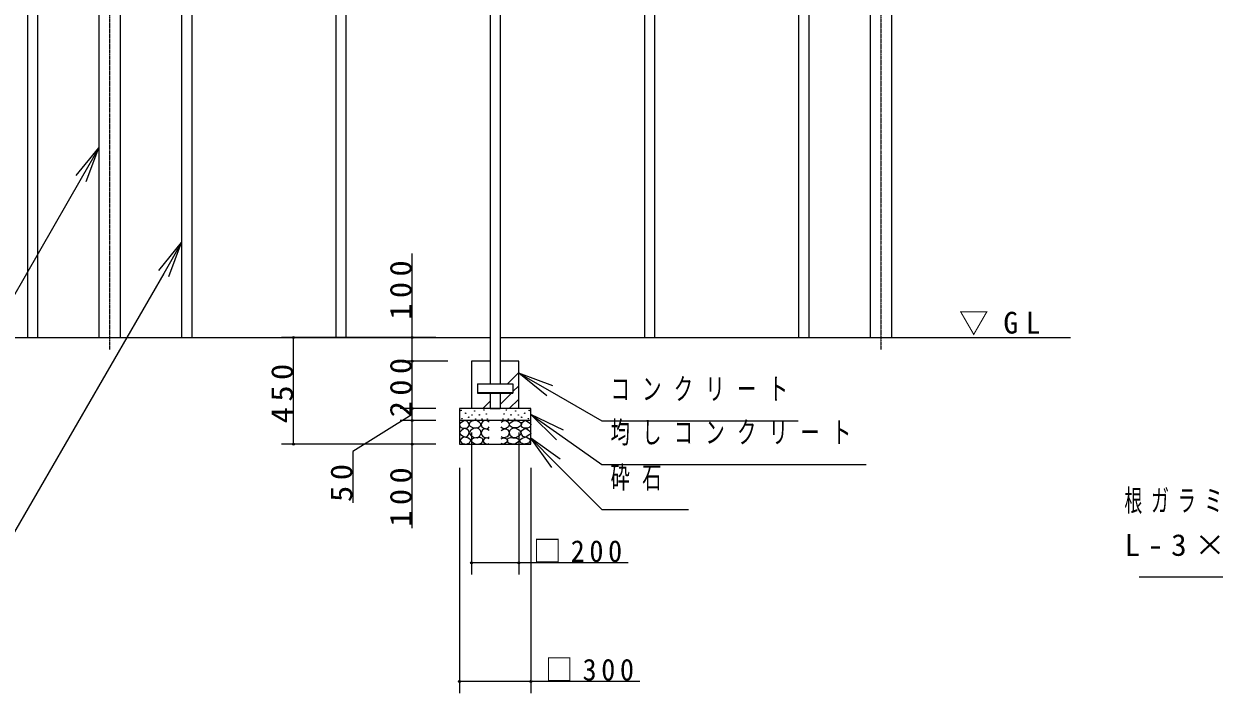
# Model space of a CAD drawing. Units: millimetres at full size. Extents: x -19540 to 57, y -990 to 13350.
# Drawn here: x -14511 to -9495, y 2050 to 4873 of the extents above; entities that cross this region are included whole.
import ezdxf

# ---------------------------------------------------------------- set-up
doc = ezdxf.new("R2010")
doc.units = ezdxf.units.MM
doc.linetypes.add('USER2', pattern=[6, 3, -1, 1, -1])
doc.layers.add('線', color=2, linetype='Continuous', lineweight=25)
doc.layers.add('補助', color=2, linetype='Continuous', lineweight=13)
doc.styles.add('ＭＳ ゴシック', font='')
doc.styles.get('ＭＳ ゴシック').set_extended_font_data('MS Gothic')

# ---------------------------------------------------------------- blocks, each defined once
blk = doc.blocks.new('dimension_origin')
at = {"color": 0, "linetype": 'Continuous', "lineweight": -2}
blk.add_circle((0, 0), 1.25, dxfattribs=at)
blk = doc.blocks.new('open_arrow')
at = {"color": 0, "linetype": 'Continuous', "lineweight": -2}
blk.add_lwpolyline([(7.5, 1.25), (0, 0), (7.5, -1.25)], dxfattribs=at)

msp = doc.modelspace()

# ---------------------------------------------------------------- linework, layer by layer
at = {"layer": '線', "color": 20, "linetype": 'USER2'}
for p, q in [((-14150, 6550.8), (-14150, 3500)), ((-10900, 6550.8), (-10900, 3500))]:
    msp.add_line(p, q, dxfattribs=at)
at = {"layer": '線', "color": 7, "lineweight": 13}
for p, q in [((-14496.35, 6390), (-14496.35, 3550)), ((-14453.65, 6390), (-14453.65, 3550)), ((-13846.35, 6390), (-13846.35, 3550)), ((-13803.65, 6390), (-13803.65, 3550)), ((-13196.35, 6390), (-13196.35, 3550)), ((-13153.65, 6390), (-13153.65, 3550)), ((-12546.35, 6390), (-12546.35, 3355)), ((-12503.65, 6390), (-12503.65, 3355)), ((-11896.35, 6390), (-11896.35, 3550)), ((-11853.65, 6390), (-11853.65, 3550)), ((-11246.35, 6390), (-11246.35, 3550)), ((-11203.65, 6390), (-11203.65, 3550)), ((-14194.55, 6275), (-14194.55, 3550)), ((-14105.45, 6275), (-14105.45, 3550)), ((-10944.55, 6275), (-10944.55, 3550)), ((-10855.45, 6275), (-10855.45, 3550)), ((-17355.45, 3550), (-12546.35, 3550)), ((-12503.65, 3550), (-10100, 3550)), ((-12625, 3450), (-12625, 3250)), ((-12546.35, 3450), (-12625, 3450)), ((-12425, 3450), (-12503.65, 3450)), ((-12425, 3250), (-12425, 3450)), ((-12600, 3355), (-12600, 3315)), ((-12600, 3355), (-12450, 3355)), ((-12600, 3315), (-12450, 3315)), ((-12546.35, 3315), (-12546.35, 3250)), ((-12503.65, 3315), (-12503.65, 3250)), ((-12450, 3355), (-12450, 3315)), ((-12675, 3250), (-12675, 3200)), ((-12375, 3250), (-12675, 3250)), ((-12546.35, 3250), (-12503.65, 3250)), ((-12375, 3200), (-12375, 3250)), ((-12675, 3200), (-12675, 3100)), ((-12375, 3200), (-12675, 3200)), ((-12375, 3100), (-12375, 3200)), ((-12675, 3100), (-12375, 3100))]:
    msp.add_line(p, q, dxfattribs=at)
at = {"layer": '線'}
for p, q in [((-12600, 3318), (-12450, 3318)), ((-12546.35, 3252), (-12503.65, 3252))]:
    msp.add_line(p, q, dxfattribs=at)
for points in [[(-12652.551, 3199.402), (-12659.014, 3196.862), (-12665.225, 3193.382), (-12671.083, 3189.344), (-12674.731, 3183.877), (-12673.719, 3176.294), (-12668.711, 3169.935), (-12661.845, 3167.345), (-12654.136, 3167.084), (-12646.523, 3167.688), (-12640.194, 3170.252), (-12636.442, 3175.538), (-12635.125, 3181.976), (-12635.973, 3187.181), (-12638.927, 3192.115), (-12645.087, 3196.942)], [(-12655.086, 3166.45), (-12660.415, 3163.657), (-12665.859, 3159.479), (-12672.308, 3152.659), (-12674.731, 3145.855), (-12671.103, 3141.027), (-12664.592, 3136.666), (-12657.954, 3132.379), (-12651.284, 3130.329), (-12643.64, 3132.776), (-12637.343, 3139.201), (-12634.236, 3147.478), (-12635.759, 3155.994), (-12643.917, 3163.245)], [(-12613.127, 3199.493), (-12618.032, 3198.876), (-12623.669, 3196.79), (-12631.64, 3191.002), (-12635.292, 3184.086), (-12634.417, 3180.124), (-12630.696, 3175.707), (-12621.205, 3170.934), (-12611.235, 3169.49), (-12603.885, 3169.318), (-12596.369, 3170.842), (-12588.77, 3175.456), (-12585.016, 3181.653), (-12585.986, 3186.306), (-12590.693, 3191.654), (-12601.361, 3197.861)], [(-12625.831, 3135.163), (-12613.242, 3128.307), (-12599.883, 3127.324), (-12589.599, 3134.778), (-12584.747, 3146.515), (-12587.027, 3157.293), (-12593.936, 3165.436), (-12602.761, 3168.869), (-12613.938, 3167.598), (-12627.692, 3159.543), (-12633.669, 3148.678), (-12631.034, 3141.484)], [(-12424.169, 3135.163), (-12436.758, 3128.307), (-12450.117, 3127.324), (-12460.401, 3134.778), (-12465.253, 3146.515), (-12462.973, 3157.293), (-12456.064, 3165.436), (-12447.239, 3168.869), (-12436.062, 3167.598), (-12422.308, 3159.543), (-12416.331, 3148.678), (-12418.966, 3141.484)], [(-12436.873, 3199.493), (-12431.968, 3198.876), (-12426.331, 3196.79), (-12418.36, 3191.002), (-12414.708, 3184.086), (-12415.583, 3180.124), (-12419.304, 3175.707), (-12428.795, 3170.934), (-12438.765, 3169.49), (-12446.115, 3169.318), (-12453.631, 3170.842), (-12461.23, 3175.456), (-12464.984, 3181.653), (-12464.014, 3186.306), (-12459.307, 3191.654), (-12448.639, 3197.861)], [(-12394.914, 3166.45), (-12389.585, 3163.657), (-12384.141, 3159.479), (-12377.692, 3152.659), (-12375.269, 3145.855), (-12378.897, 3141.027), (-12385.408, 3136.666), (-12392.046, 3132.379), (-12398.716, 3130.329), (-12406.36, 3132.776), (-12412.657, 3139.201), (-12415.764, 3147.478), (-12414.241, 3155.994), (-12406.083, 3163.245)], [(-12397.449, 3199.402), (-12390.986, 3196.862), (-12384.775, 3193.382), (-12378.917, 3189.344), (-12375.269, 3183.877), (-12376.281, 3176.294), (-12381.289, 3169.935), (-12388.155, 3167.345), (-12395.864, 3167.084), (-12403.477, 3167.688), (-12409.806, 3170.252), (-12413.558, 3175.538), (-12414.875, 3181.976), (-12414.027, 3187.181), (-12411.073, 3192.115), (-12404.913, 3196.942)], [(-12655.905, 3130.517), (-12667.225, 3124.498), (-12674.036, 3115.683), (-12665.549, 3104.413), (-12647.114, 3100.299), (-12632.761, 3106.41), (-12627.335, 3116.782), (-12638.117, 3125.89)], [(-12598.802, 3126.373), (-12606.337, 3126.999), (-12614.479, 3125.562), (-12623.406, 3121.504), (-12627.723, 3116.102), (-12625.037, 3111.419), (-12619.074, 3106.912), (-12612.595, 3103.068), (-12605.289, 3100.695), (-12593.44, 3100.928), (-12583.124, 3105.02), (-12578.421, 3109.827), (-12576.367, 3115.561), (-12577.427, 3120.709), (-12581.503, 3125.292), (-12589.901, 3127.832)], [(-12451.198, 3126.373), (-12443.663, 3126.999), (-12435.521, 3125.562), (-12426.594, 3121.504), (-12422.277, 3116.102), (-12424.963, 3111.419), (-12430.926, 3106.912), (-12437.405, 3103.068), (-12444.711, 3100.695), (-12456.56, 3100.928), (-12466.876, 3105.02), (-12471.579, 3109.827), (-12473.633, 3115.561), (-12472.573, 3120.709), (-12468.497, 3125.292), (-12460.099, 3127.832)], [(-12394.095, 3130.517), (-12382.775, 3124.498), (-12375.964, 3115.683), (-12384.451, 3104.413), (-12402.886, 3100.299), (-12417.239, 3106.41), (-12422.665, 3116.782), (-12411.883, 3125.89)]]:
    msp.add_lwpolyline(points, close=True, dxfattribs=at)
for points in [[(-12550, 3193.299), (-12558.427, 3198.154), (-12567.11, 3199.636), (-12572.729, 3197.948), (-12577.883, 3194.249), (-12582.355, 3188.941), (-12584.22, 3182.209), (-12580.552, 3173.439), (-12572.496, 3167), (-12564.197, 3164.621), (-12556.971, 3165.733), (-12552.921, 3169.109), (-12550, 3173.654)], [(-12550.317, 3157.178), (-12557.457, 3162.64), (-12565.526, 3165.099), (-12572.231, 3163.875), (-12578.199, 3160.03), (-12582.592, 3154.249), (-12584.22, 3147.039), (-12581.556, 3138.431), (-12575.348, 3131.513), (-12567.709, 3127.642), (-12560.139, 3126.761), (-12554.985, 3128.2), (-12550.317, 3130.88)], [(-12500, 3193.299), (-12491.573, 3198.154), (-12482.89, 3199.636), (-12477.271, 3197.948), (-12472.117, 3194.249), (-12467.645, 3188.941), (-12465.78, 3182.209), (-12469.448, 3173.439), (-12477.504, 3167), (-12485.803, 3164.621), (-12493.029, 3165.733), (-12497.079, 3169.109), (-12500, 3173.654)], [(-12499.683, 3157.178), (-12492.543, 3162.64), (-12484.474, 3165.099), (-12477.769, 3163.875), (-12471.801, 3160.03), (-12467.408, 3154.249), (-12465.78, 3147.039), (-12468.444, 3138.431), (-12474.652, 3131.513), (-12482.291, 3127.642), (-12489.861, 3126.761), (-12495.015, 3128.2), (-12499.683, 3130.88)], [(-12550, 3122.642), (-12556.018, 3125.96), (-12563.308, 3126.761), (-12572.024, 3122.427), (-12576.298, 3115.671), (-12575.686, 3112.001), (-12572.813, 3107.75), (-12565.651, 3102.278), (-12558.238, 3100.462), (-12553.942, 3101.514), (-12550, 3103.631)], [(-12500, 3122.642), (-12493.982, 3125.96), (-12486.692, 3126.761), (-12477.976, 3122.427), (-12473.702, 3115.671), (-12474.314, 3112.001), (-12477.187, 3107.75), (-12484.349, 3102.278), (-12491.762, 3100.462), (-12496.058, 3101.514), (-12500, 3103.631)]]:
    msp.add_lwpolyline(points, dxfattribs=at)
for centre in [(-12668.394, 3242.177), (-12649.383, 3230.77), (-12636.392, 3213.977), (-12622.451, 3223.483), (-12611.044, 3239.959), (-12591.504, 3223.549), (-12572.583, 3244.091), (-12562.582, 3227.063), (-12487.418, 3227.063), (-12477.417, 3244.091), (-12458.496, 3223.549), (-12438.956, 3239.959), (-12427.549, 3223.483), (-12413.608, 3213.977), (-12400.617, 3230.77), (-12381.606, 3242.177), (-12665.225, 3207.323), (-12607.559, 3206.373), (-12579.881, 3206.521), (-12557.717, 3205.98), (-12492.283, 3205.98), (-12470.119, 3206.521), (-12442.441, 3206.373), (-12384.775, 3207.323)]:
    msp.add_circle(centre, 1, dxfattribs=at)
at = {"layer": '補助', "lineweight": 25}
for p, q in [((-14291.201, 4232.596), (-14194.55, 4350)), ((-14194.55, 4350), (-14269.55, 4220.096)), ((-14247.899, 4207.596), (-14194.55, 4350)), ((-14269.55, 4220.096), (-14945.105, 3050)), ((-13943.001, 3832.596), (-13846.35, 3950)), ((-13846.35, 3950), (-13921.35, 3820.096)), ((-13899.699, 3807.596), (-13846.35, 3950)), ((-13921.35, 3820.096), (-14596.905, 2650)), ((-12307.596, 3303.349), (-12425, 3400)), ((-12282.596, 3346.651), (-12425, 3400)), ((-12425, 3400), (-12295.096, 3325)), ((-12295.096, 3325), (-12075, 3197.927)), ((-12266.467, 3118.485), (-12375, 3225)), ((-12237.788, 3159.442), (-12375, 3225)), ((-12375, 3225), (-12252.127, 3138.964)), ((-12075, 3197.927), (-12025, 3197.927)), ((-12025, 3197.927), (-11248.411, 3197.927)), ((-12286.612, 3001.256), (-12375, 3125)), ((-12251.256, 3036.612), (-12375, 3125)), ((-12375, 3125), (-12268.934, 3018.934)), ((-12252.127, 3138.964), (-12075, 3014.938)), ((-12268.934, 3018.934), (-12075, 2825)), ((-12075, 3014.938), (-12025, 3014.938)), ((-12025, 3014.938), (-10962.094, 3014.938)), ((-12075, 2825), (-12025, 2825)), ((-12025, 2825), (-11710.625, 2825)), ((-9200, 2539.55), (-9810.973, 2539.55))]:
    msp.add_line(p, q, dxfattribs=at)
at = {"layer": '補助'}
for p, q in [((-12875, 3447), (-12875, 3904.286)), ((-12775, 3550), (-13425, 3550)), ((-13375, 3100), (-13375, 3550)), ((-12775, 3550), (-12925, 3550)), ((-12725, 3450), (-12925, 3450)), ((-12725, 3450), (-12925, 3450)), ((-12875, 3250), (-12875, 3450)), ((-12472.701, 3355), (-12425, 3402.701)), ((-12503.65, 3267.925), (-12456.575, 3315)), ((-12450, 3321.575), (-12425, 3346.575)), ((-12577.701, 3250), (-12546.35, 3281.351)), ((-12465.448, 3250), (-12425, 3290.448)), ((-12775, 3250), (-12925, 3250)), ((-12775, 3250), (-12925, 3250)), ((-12875, 3197), (-12875, 3253)), ((-12775, 3200), (-12925, 3200)), ((-12775, 3200), (-12925, 3200)), ((-12875, 2745.714), (-12875, 3203)), ((-12625, 3150), (-12625, 2550)), ((-12425, 3150), (-12425, 2550)), ((-12775, 3100), (-13425, 3100)), ((-12775, 3100), (-12925, 3100)), ((-12675, 3000), (-12675, 2050)), ((-12375, 3000), (-12375, 2050)), ((-11964.762, 2600), (-12625, 2600)), ((-11914.762, 2100), (-12675, 2100))]:
    msp.add_line(p, q, dxfattribs=at)
msp.add_lwpolyline([(-12875, 3225), (-13125, 3069.048), (-13125, 2852.857)], dxfattribs=at)

# ---------------------------------------------------------------- block references
for name, p, xscale, yscale, rotation in [('dimension_origin', (-13375, 3550), 3.33, 3.33, 270), ('dimension_origin', (-12875, 3550), 3.33, 3.33, 90), ('dimension_origin', (-12875, 3450), 3.33, 3.33, 270), ('dimension_origin', (-12875, 3450), 3.33, 3.33, 270), ('dimension_origin', (-12875, 3250), 3.33, 3.33, 90), ('dimension_origin', (-12875, 3250), 3.33, 3.33, 90), ('open_arrow', (-12875, 3225), 0.001, 0.001, 212), ('dimension_origin', (-12875, 3200), 3.33, 3.33, 90), ('dimension_origin', (-12875, 3200), 3.33, 3.33, 270), ('dimension_origin', (-13375, 3100), 3.33, 3.33, 90), ('dimension_origin', (-12875, 3100), 3.33, 3.33, 270), ('dimension_origin', (-12425, 2600), 3.33, 3.33, 180), ('dimension_origin', (-12375, 2100), 3.33, 3.33, 180)]:
    msp.add_blockref(name, p, dxfattribs=dict(at, xscale=xscale, yscale=yscale, rotation=rotation))
at = {"layer": '補助', "xscale": 3.33, "yscale": 3.33}
for p in [(-12625, 2600), (-12675, 2100)]:
    msp.add_blockref('dimension_origin', p, dxfattribs=at)

# ---------------------------------------------------------------- texts
at = {"layer": '補助', "char_height": 91.64, "attachment_point": 8, "rotation": 90, "style": 'ＭＳ ゴシック'}
for s, insert in [('\\T1.33;\\W1.1;100', (-12876, 3761.429)), ('\\T1.33;\\W1.1;450', (-13376, 3325)), ('\\T1.33;\\W1.1;200', (-12876, 3350)), ('\\T1.34;\\W1.1;50', (-13126, 2948.095)), ('\\T1.33;\\W1.1;100', (-12876, 2888.571))]:
    msp.add_mtext(s, dxfattribs=dict(at, insert=insert))
at = {"layer": '補助', "char_height": 91.64, "style": 'ＭＳ ゴシック'}
for s, insert, attachment_point in [('\\T1.5;▽GL', (-10570.833, 3558.333), 7), ('\\T1.64;\\W0.65;コンクリート', (-12038.75, 3379.177), 1), ('\\T1.64;\\W0.65;均しコンクリート', (-12038.75, 3196.188), 1), ('\\T1.64;\\W0.65;砕石', (-12038.75, 3006.25), 1), ('\\T1.5;\\W0.6;根ガラミ：', (-9873.036, 2908.3), 1), ('\\T1.5;\\W1.05;L-3×40', (-9873.036, 2720.8), 1), ('\\T1.33;\\W0.95;□200', (-12167.619, 2601), 8), ('\\T1.33;\\W0.95;□300', (-12117.619, 2101), 8)]:
    msp.add_mtext(s, dxfattribs=dict(at, insert=insert, attachment_point=attachment_point))

doc.saveas('drawing.dxf')
